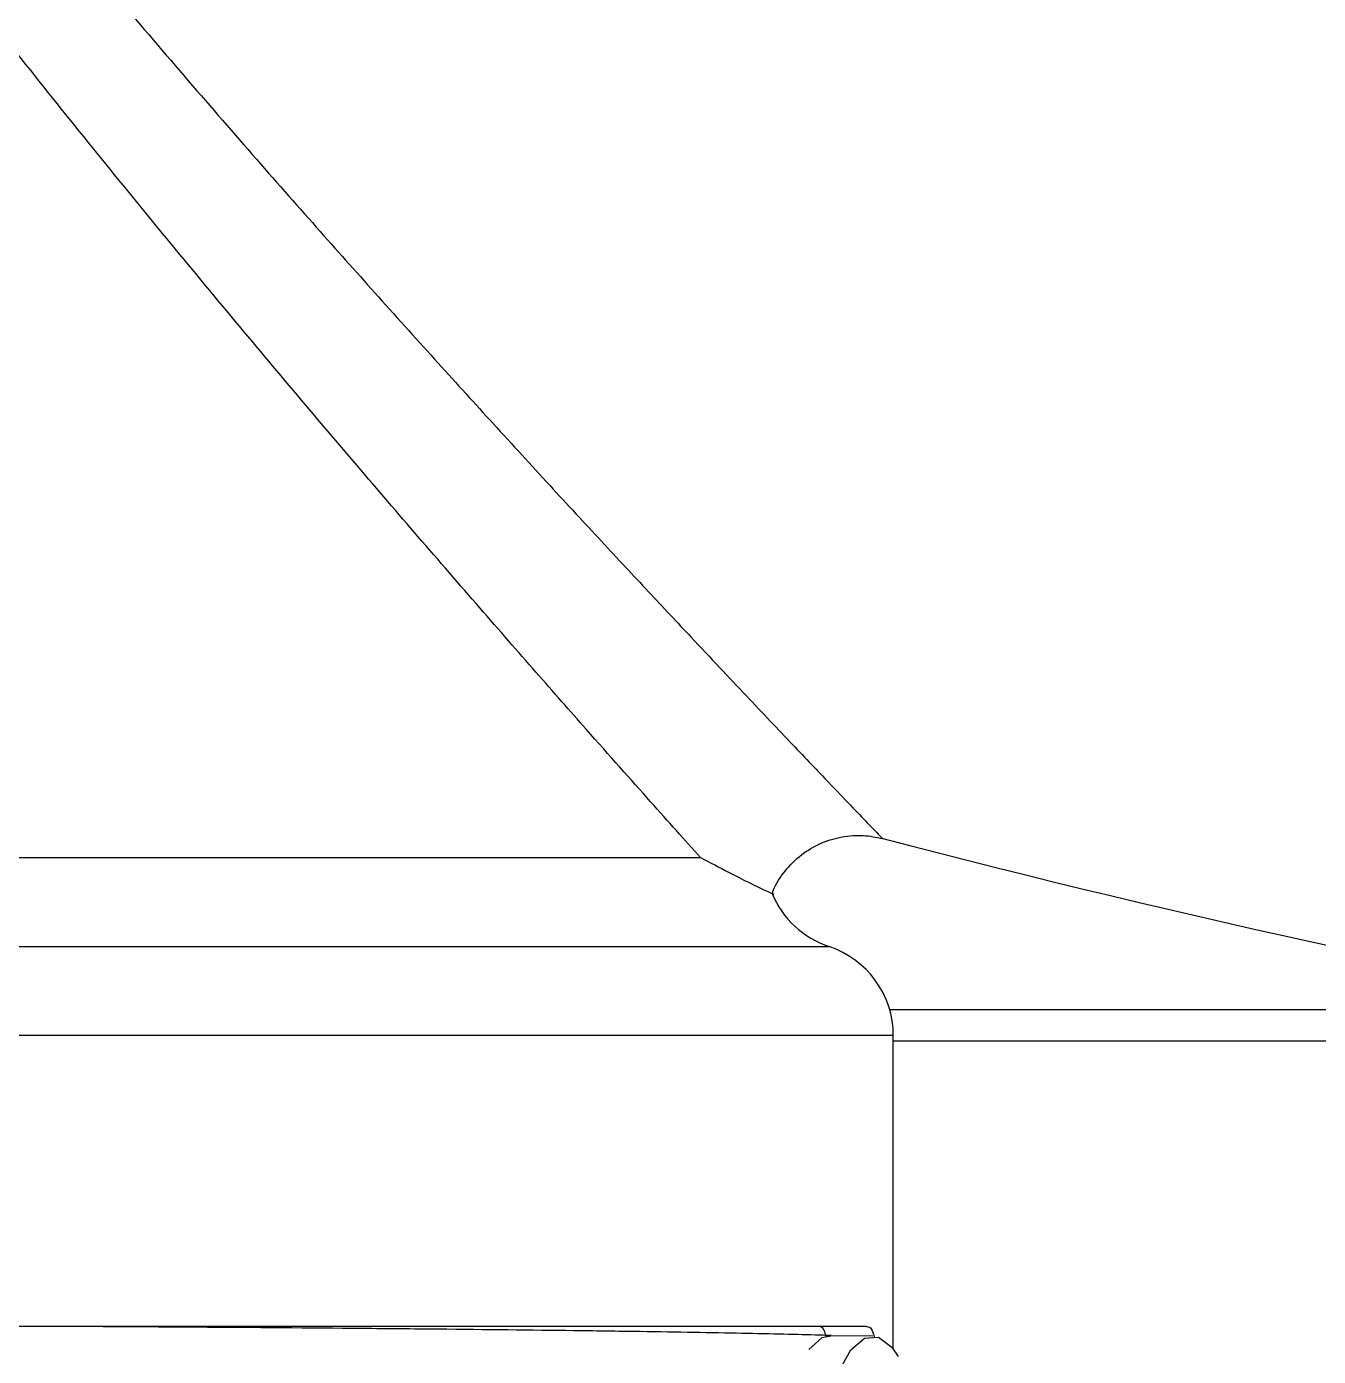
# Model space of a CAD drawing. Header units: millimetres. Extents: x 1726 to 4771, y 590 to 2743.
# Drawn here: x 3163.97 to 3205.3, y 973.52 to 1016.08 of the extents above; entities that cross this region are included whole.
import ezdxf

# ---------------------------------------------------------------- set-up
doc = ezdxf.new("R2010")
doc.units = ezdxf.units.MM

msp = doc.modelspace()

# ---------------------------------------------------------------- linework, layer by layer
at = {"color": 7, "linetype": 'Continuous', "lineweight": 25}
for p, q in [((3050.813, 989.484), (3185.535, 989.484)), ((3119.204, 986.637), (3189.65, 986.637)), ((3215.636, 984.613), (3191.589, 984.613)), ((3191.704, 983.79), (3119.204, 983.79)), ((3191.704, 973.76), (3191.704, 983.79)), ((3190.839, 974.484), (3122.204, 974.484)), ((3191.048, 974.168), (3189.7, 974.183))]:
    msp.add_line(p, q, dxfattribs=at)
at = {"color": 7, "linetype": 'Continuous', "lineweight": 25, "flags": 128}
for points in [[(3189, 973.746), (3189.432, 974.123), (3189.7, 974.183)], [(3190.348, 973.731), (3190.78, 974.108), (3191.228, 974.137), (3191.659, 973.816), (3191.863, 973.522)], [(3191.769, 965.295), (3191.427, 964.875), (3190.983, 964.67), (3190.54, 964.817), (3190.13, 965.305), (3189.784, 966.098), (3189.528, 967.138), (3189.381, 968.347), (3189.353, 969.635), (3189.447, 970.907), (3189.656, 972.069), (3189.964, 973.034), (3190.348, 973.731), (3190.348, 973.731)]]:
    msp.add_lwpolyline(points, dxfattribs=at)
at = {"color": 7, "linetype": 'Continuous', "lineweight": 25}
for centre, radius, start, end in [((3285.186, 1349.105), 371.068, 255.34749, 273.98836), ((3190.596, 989.484), 3, 202.4188, 251.6238), ((3188.704, 983.79), 3, 0, 71.6238)]:
    msp.add_arc(centre, radius, start, end, dxfattribs=at)
for points, knots in [([(3140.305, 1056.102), (3140.957, 1054.671), (3142.27, 1051.79), (3144.545, 1047.603), (3146.958, 1043.55), (3149.495, 1039.625), (3152.129, 1035.794), (3154.687, 1032.266), (3157.145, 1029.011), (3159.423, 1026.083), (3161.939, 1022.939), (3164.424, 1019.911), (3166.908, 1016.956), (3169.14, 1014.346), (3171.304, 1011.857), (3173.334, 1009.554), (3175.275, 1007.377), (3177.123, 1005.325), (3178.956, 1003.311), (3180.705, 1001.403), (3182.366, 999.607), (3183.874, 997.988), (3185.453, 996.304), (3187.028, 994.633), (3188.501, 993.08), (3189.904, 991.61), (3190.959, 990.507), (3191.407, 990.042), (3191.336, 990.116), (3191.328, 990.124)], [0, 0, 0, 0, 0.0407708, 0.0820753, 0.1240713, 0.1642771, 0.2052435, 0.2476181, 0.2812635, 0.3159766, 0.3495242, 0.3934236, 0.4270429, 0.4613801, 0.4951175, 0.5272403, 0.5573162, 0.5891294, 0.6194352, 0.6520742, 0.6836084, 0.714046, 0.7433991, 0.7861954, 0.8276454, 0.8678495, 0.930543, 0.9920819, 1, 1, 1, 1]), ([(3185.535, 989.484), (3185.028, 990.051), (3183.997, 991.202), (3182.148, 993.285), (3180.281, 995.405), (3178.479, 997.467), (3175.944, 1000.393), (3172.542, 1004.376), (3168.216, 1009.565), (3163.697, 1015.152), (3159.08, 1021.086), (3154.47, 1027.312), (3150.3, 1033.328), (3146.687, 1038.955), (3143.575, 1044.26), (3140.713, 1049.652), (3139.085, 1053.447), (3138.296, 1055.286)], [0, 0, 0, 0, 0.059575, 0.120956, 0.163076, 0.206264, 0.250614, 0.333228, 0.416866, 0.500642, 0.583531, 0.667488, 0.750529, 0.814049, 0.874927, 0.939416, 1, 1, 1, 1]), ([(3187.833, 988.336), (3187.845, 988.374), (3187.928, 988.638), (3188.232, 989.075), (3188.741, 989.593), (3189.374, 989.966), (3190.053, 990.17), (3190.727, 990.221), (3191.151, 990.137), (3191.354, 990.096)], [0, 0, 0, 0, 0.027735, 0.193126, 0.363432, 0.533739, 0.69913, 0.855489, 1, 1, 1, 1]), ([(3185.535, 989.484), (3186.144, 989.167), (3187.331, 988.547), (3188.02, 988.247), (3187.823, 988.339), (3187.823, 988.339)], [0, 0, 0, 0, 0.51202, 0.999726, 1, 1, 1, 1]), ([(3222.03, 983.613), (3220.354, 983.613), (3216.207, 983.613), (3209.064, 983.613), (3200.706, 983.613), (3194.888, 983.613), (3191.799, 983.613), (3191.704, 983.613)], [0, 0, 0, 0, 0.183675, 0.454462, 0.724453, 0.991589, 1, 1, 1, 1]), ([(3189.711, 974.19), (3189.545, 974.195), (3188.713, 974.22), (3186.795, 974.264), (3184.045, 974.309), (3180.858, 974.352), (3177.957, 974.384), (3173.934, 974.421), (3170.379, 974.448), (3166.862, 974.471), (3165.075, 974.48), (3164.32, 974.484)], [0, 0, 0, 0, 0.040839, 0.204426, 0.367982, 0.449681, 0.613243, 0.694942, 0.858503, 0.940203, 1, 1, 1, 1]), ([(3189.553, 974.159), (3189.533, 974.231), (3189.469, 974.466), (3189.381, 974.477), (3189.321, 974.484)], [0, 0, 0, 0, 0.30597, 1, 1, 1, 1]), ([(3190.839, 974.484), (3190.928, 974.471), (3191.026, 974.456), (3191.091, 974.143), (3191.098, 974.112)], [0, 0, 0, 0, 0.902653, 1, 1, 1, 1])]:
    msp.add_open_spline(points, degree=3, knots=knots, dxfattribs=at)

doc.saveas('drawing.dxf')
